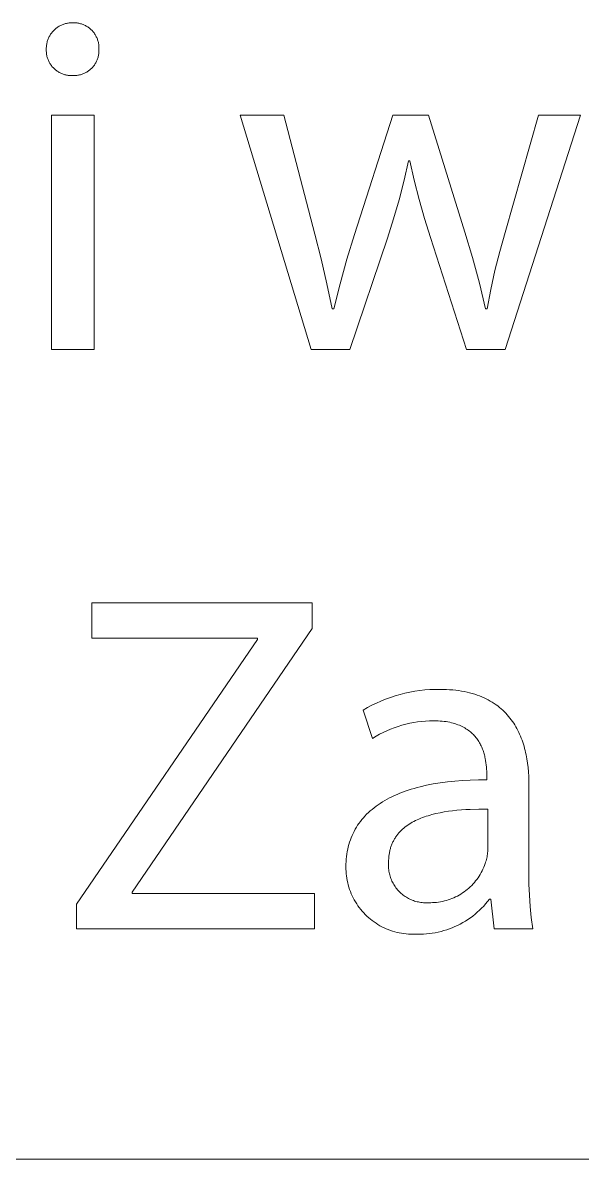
# Model space of a CAD drawing. Header units: millimetres. Extents: x -658 to 2773, y 81 to 2478.
# Drawn here: x 2191.1 to 2230.8, y 81.4 to 162.1 of the extents above; entities that cross this region are included whole.
import ezdxf

# ---------------------------------------------------------------- set-up
doc = ezdxf.new("R2010")
doc.units = ezdxf.units.MM
doc.header["$MEASUREMENT"] = 0
doc.layers.add('Domyślny', color=7, linetype='Continuous', true_color=0x000000)

msp = doc.modelspace()

# ---------------------------------------------------------------- linework, layer by layer
at = {"layer": 'Domyślny', "color": 18, "lineweight": 15, "true_color": 0x000000}
for p, q in [((2193.09, 161.301), (2193.128, 161.352)), ((2193.128, 161.352), (2193.168, 161.401)), ((2193.168, 161.401), (2193.209, 161.449)), ((2193.209, 161.449), (2193.252, 161.496)), ((2193.252, 161.496), (2193.297, 161.541)), ((2193.297, 161.541), (2193.343, 161.585)), ((2193.343, 161.585), (2193.391, 161.627)), ((2193.391, 161.627), (2193.44, 161.667)), ((2193.44, 161.667), (2193.49, 161.706)), ((2193.49, 161.706), (2193.542, 161.743)), ((2193.542, 161.743), (2193.595, 161.778)), ((2193.595, 161.778), (2193.649, 161.811)), ((2193.649, 161.811), (2193.705, 161.842)), ((2193.705, 161.842), (2193.761, 161.871)), ((2193.761, 161.871), (2193.818, 161.898)), ((2193.818, 161.898), (2193.877, 161.924)), ((2193.877, 161.924), (2193.936, 161.947)), ((2193.936, 161.947), (2193.996, 161.968)), ((2193.996, 161.968), (2194.056, 161.987)), ((2194.056, 161.987), (2194.117, 162.004)), ((2194.117, 162.004), (2194.179, 162.019)), ((2194.179, 162.019), (2194.241, 162.032)), ((2194.241, 162.032), (2194.304, 162.043)), ((2194.304, 162.043), (2194.367, 162.051)), ((2194.367, 162.051), (2194.43, 162.057)), ((2194.43, 162.057), (2194.494, 162.061)), ((2194.494, 162.061), (2194.557, 162.063)), ((2194.557, 162.063), (2194.621, 162.062)), ((2194.621, 162.062), (2194.683, 162.064)), ((2194.683, 162.064), (2194.745, 162.063)), ((2194.745, 162.063), (2194.807, 162.06)), ((2194.807, 162.06), (2194.87, 162.055)), ((2194.87, 162.055), (2194.931, 162.047)), ((2194.931, 162.047), (2194.993, 162.038)), ((2194.993, 162.038), (2195.054, 162.026)), ((2195.054, 162.026), (2195.115, 162.013)), ((2195.115, 162.013), (2195.175, 161.997)), ((2195.175, 161.997), (2195.235, 161.979)), ((2195.235, 161.979), (2195.294, 161.959)), ((2195.294, 161.959), (2195.352, 161.937)), ((2195.352, 161.937), (2195.41, 161.913)), ((2195.41, 161.913), (2195.467, 161.887)), ((2195.467, 161.887), (2195.522, 161.859)), ((2195.522, 161.859), (2195.577, 161.829)), ((2195.577, 161.829), (2195.631, 161.797)), ((2195.631, 161.797), (2195.683, 161.764)), ((2195.683, 161.764), (2195.735, 161.729)), ((2195.735, 161.729), (2195.785, 161.691)), ((2195.785, 161.691), (2195.833, 161.653)), ((2195.833, 161.653), (2195.881, 161.612)), ((2195.881, 161.612), (2195.927, 161.57)), ((2195.927, 161.57), (2195.971, 161.526)), ((2195.971, 161.526), (2196.014, 161.481)), ((2196.014, 161.481), (2196.055, 161.434)), ((2196.055, 161.434), (2196.095, 161.386)), ((2196.095, 161.386), (2196.133, 161.337)), ((2196.133, 161.337), (2196.169, 161.286)), ((2192.763, 160.483), (2192.773, 160.546)), ((2192.773, 160.546), (2192.785, 160.608)), ((2192.785, 160.608), (2192.799, 160.67)), ((2192.799, 160.67), (2192.815, 160.731)), ((2192.815, 160.731), (2192.834, 160.792)), ((2192.834, 160.792), (2192.854, 160.852)), ((2192.854, 160.852), (2192.877, 160.912)), ((2192.877, 160.912), (2192.901, 160.97)), ((2192.901, 160.97), (2192.928, 161.028)), ((2192.928, 161.028), (2192.957, 161.085)), ((2192.957, 161.085), (2192.987, 161.14)), ((2192.987, 161.14), (2193.02, 161.195)), ((2193.02, 161.195), (2193.054, 161.248)), ((2193.054, 161.248), (2193.09, 161.301)), ((2196.169, 161.286), (2196.203, 161.234)), ((2196.203, 161.234), (2196.236, 161.181)), ((2196.236, 161.181), (2196.267, 161.127)), ((2196.267, 161.127), (2196.296, 161.072)), ((2196.296, 161.072), (2196.323, 161.015)), ((2196.323, 161.015), (2196.348, 160.958)), ((2196.348, 160.958), (2196.371, 160.9)), ((2196.371, 160.9), (2196.391, 160.842)), ((2196.391, 160.842), (2196.41, 160.782)), ((2196.41, 160.782), (2196.427, 160.722)), ((2196.427, 160.722), (2196.442, 160.662)), ((2196.442, 160.662), (2196.454, 160.6)), ((2196.454, 160.6), (2196.465, 160.539)), ((2196.465, 160.539), (2196.473, 160.477)), ((2192.746, 160.23), (2192.747, 160.293)), ((2192.747, 160.166), (2192.746, 160.23)), ((2192.746, 160.105), (2192.747, 160.166)), ((2192.747, 160.043), (2192.746, 160.105)), ((2192.747, 160.293), (2192.75, 160.357)), ((2192.75, 159.982), (2192.747, 160.043)), ((2192.75, 160.357), (2192.756, 160.42)), ((2192.755, 159.92), (2192.75, 159.982)), ((2192.762, 159.859), (2192.755, 159.92)), ((2192.756, 160.42), (2192.763, 160.483)), ((2192.771, 159.799), (2192.762, 159.859)), ((2192.783, 159.738), (2192.771, 159.799)), ((2192.796, 159.678), (2192.783, 159.738)), ((2196.448, 159.737), (2196.435, 159.677)), ((2196.459, 159.797), (2196.448, 159.737)), ((2196.468, 159.858), (2196.459, 159.797)), ((2196.476, 159.92), (2196.468, 159.858)), ((2196.473, 160.477), (2196.479, 160.415)), ((2196.481, 159.981), (2196.476, 159.92)), ((2196.479, 160.415), (2196.483, 160.353)), ((2196.483, 160.043), (2196.481, 159.981)), ((2196.483, 160.353), (2196.485, 160.291)), ((2196.485, 160.228), (2196.483, 160.166)), ((2196.483, 160.166), (2196.484, 160.104)), ((2196.484, 160.104), (2196.483, 160.043)), ((2196.485, 160.291), (2196.485, 160.228)), ((2192.812, 159.619), (2192.796, 159.678)), ((2192.829, 159.56), (2192.812, 159.619)), ((2192.849, 159.501), (2192.829, 159.56)), ((2192.871, 159.444), (2192.849, 159.501)), ((2192.894, 159.387), (2192.871, 159.444)), ((2192.92, 159.331), (2192.894, 159.387)), ((2192.947, 159.276), (2192.92, 159.331)), ((2192.977, 159.222), (2192.947, 159.276)), ((2193.008, 159.169), (2192.977, 159.222)), ((2193.041, 159.117), (2193.008, 159.169)), ((2193.075, 159.066), (2193.041, 159.117)), ((2193.112, 159.017), (2193.075, 159.066)), ((2193.15, 158.968), (2193.112, 159.017)), ((2193.19, 158.921), (2193.15, 158.968)), ((2193.231, 158.876), (2193.19, 158.921)), ((2196.041, 158.917), (2196, 158.871)), ((2196.081, 158.964), (2196.041, 158.917)), ((2196.119, 159.013), (2196.081, 158.964)), ((2196.156, 159.062), (2196.119, 159.013)), ((2196.19, 159.113), (2196.156, 159.062)), ((2196.223, 159.165), (2196.19, 159.113)), ((2196.255, 159.219), (2196.223, 159.165)), ((2196.284, 159.273), (2196.255, 159.219)), ((2196.311, 159.328), (2196.284, 159.273)), ((2196.337, 159.384), (2196.311, 159.328)), ((2196.36, 159.441), (2196.337, 159.384)), ((2196.382, 159.499), (2196.36, 159.441)), ((2196.402, 159.558), (2196.382, 159.499)), ((2196.419, 159.617), (2196.402, 159.558)), ((2196.435, 159.677), (2196.419, 159.617)), ((2193.274, 158.832), (2193.231, 158.876)), ((2193.319, 158.789), (2193.274, 158.832)), ((2193.365, 158.748), (2193.319, 158.789)), ((2193.412, 158.709), (2193.365, 158.748)), ((2193.46, 158.671), (2193.412, 158.709)), ((2193.51, 158.635), (2193.46, 158.671)), ((2193.561, 158.601), (2193.51, 158.635)), ((2193.614, 158.569), (2193.561, 158.601)), ((2193.667, 158.538), (2193.614, 158.569)), ((2193.721, 158.509), (2193.667, 158.538)), ((2193.777, 158.482), (2193.721, 158.509)), ((2193.833, 158.457), (2193.777, 158.482)), ((2193.89, 158.434), (2193.833, 158.457)), ((2193.948, 158.413), (2193.89, 158.434)), ((2194.006, 158.394), (2193.948, 158.413)), ((2194.065, 158.377), (2194.006, 158.394)), ((2194.125, 158.362), (2194.065, 158.377)), ((2194.185, 158.349), (2194.125, 158.362)), ((2194.246, 158.338), (2194.185, 158.349)), ((2194.307, 158.329), (2194.246, 158.338)), ((2194.368, 158.323), (2194.307, 158.329)), ((2194.429, 158.318), (2194.368, 158.323)), ((2194.49, 158.316), (2194.429, 158.318)), ((2194.552, 158.316), (2194.49, 158.316)), ((2194.614, 158.311), (2194.552, 158.316)), ((2194.675, 158.31), (2194.614, 158.311)), ((2194.737, 158.31), (2194.675, 158.31)), ((2194.799, 158.312), (2194.737, 158.31)), ((2194.86, 158.317), (2194.799, 158.312)), ((2194.921, 158.323), (2194.86, 158.317)), ((2194.983, 158.332), (2194.921, 158.323)), ((2195.043, 158.343), (2194.983, 158.332)), ((2195.104, 158.356), (2195.043, 158.343)), ((2195.163, 158.371), (2195.104, 158.356)), ((2195.223, 158.388), (2195.163, 158.371)), ((2195.281, 158.407), (2195.223, 158.388)), ((2195.339, 158.428), (2195.281, 158.407)), ((2195.397, 158.451), (2195.339, 158.428)), ((2195.453, 158.476), (2195.397, 158.451)), ((2195.508, 158.503), (2195.453, 158.476)), ((2195.563, 158.532), (2195.508, 158.503)), ((2195.616, 158.563), (2195.563, 158.532)), ((2195.669, 158.595), (2195.616, 158.563)), ((2195.72, 158.63), (2195.669, 158.595)), ((2195.77, 158.666), (2195.72, 158.63)), ((2195.819, 158.704), (2195.77, 158.666)), ((2195.866, 158.743), (2195.819, 158.704)), ((2195.912, 158.784), (2195.866, 158.743)), ((2195.957, 158.827), (2195.912, 158.784)), ((2196, 158.871), (2195.957, 158.827)), ((2193.113, 155.505), (2196.14, 155.505)), ((2193.113, 138.884), (2193.113, 155.505)), ((2196.14, 155.505), (2196.14, 138.884)), ((2211.533, 138.885), (2206.507, 155.506)), ((2206.507, 155.506), (2209.603, 155.506)), ((2209.603, 155.506), (2211.796, 147.053)), ((2214.606, 147.03), (2217.337, 155.506)), ((2217.337, 155.506), (2219.873, 155.506)), ((2219.873, 155.506), (2222.443, 147.19)), ((2225.299, 147.167), (2227.664, 155.506)), ((2230.657, 155.506), (2225.299, 138.885)), ((2227.664, 155.506), (2230.657, 155.506)), ((2218.456, 152.274), (2218.138, 150.885)), ((2218.536, 152.274), (2218.456, 152.274)), ((2218.85, 150.894), (2218.536, 152.274)), ((2218.138, 150.885), (2217.782, 149.506)), ((2219.2, 149.524), (2218.85, 150.894)), ((2217.782, 149.506), (2217.389, 148.137)), ((2219.587, 148.163), (2219.2, 149.524)), ((2217.389, 148.137), (2216.96, 146.779)), ((2220.01, 146.813), (2219.587, 148.163)), ((2211.796, 147.053), (2212.251, 145.3)), ((2214.077, 145.286), (2214.606, 147.03)), ((2222.557, 138.885), (2220.01, 146.813)), ((2222.443, 147.19), (2222.987, 145.396)), ((2224.92, 145.832), (2225.299, 147.167)), ((2216.96, 146.779), (2214.275, 138.885)), ((2212.251, 145.3), (2212.663, 143.537)), ((2213.59, 143.531), (2214.077, 145.286)), ((2222.987, 145.396), (2223.479, 143.587)), ((2224.582, 144.485), (2224.92, 145.832)), ((2224.286, 143.129), (2224.582, 144.485)), ((2223.479, 143.587), (2223.917, 141.764)), ((2212.663, 143.537), (2213.03, 141.764)), ((2213.144, 141.764), (2213.59, 143.531)), ((2224.031, 141.764), (2224.286, 143.129)), ((2213.03, 141.764), (2213.144, 141.764)), ((2223.917, 141.764), (2224.031, 141.764)), ((2196.14, 138.884), (2193.113, 138.884)), ((2214.275, 138.885), (2211.533, 138.885)), ((2225.299, 138.885), (2222.557, 138.885)), ((2195.985, 118.398), (2195.985, 120.899)), ((2195.985, 120.899), (2211.612, 120.899)), ((2211.612, 120.899), (2211.612, 119.083)), ((2211.612, 119.083), (2198.84, 100.371)), ((2194.888, 99.503), (2207.728, 118.295)), ((2207.728, 118.398), (2195.985, 118.398)), ((2207.728, 118.295), (2207.728, 118.398)), ((2218.193, 114.484), (2218.543, 114.559)), ((2218.543, 114.559), (2218.896, 114.622)), ((2218.896, 114.622), (2219.25, 114.673)), ((2219.25, 114.673), (2219.606, 114.711)), ((2219.606, 114.711), (2219.963, 114.737)), ((2219.963, 114.737), (2220.321, 114.751)), ((2220.321, 114.751), (2220.679, 114.752)), ((2220.679, 114.752), (2220.914, 114.75)), ((2220.914, 114.75), (2221.144, 114.742)), ((2221.144, 114.742), (2221.367, 114.73)), ((2221.367, 114.73), (2221.586, 114.713)), ((2221.586, 114.713), (2221.799, 114.691)), ((2221.799, 114.691), (2222.007, 114.664)), ((2222.007, 114.664), (2222.209, 114.633)), ((2222.209, 114.633), (2222.407, 114.597)), ((2222.407, 114.597), (2222.599, 114.556)), ((2222.599, 114.556), (2222.786, 114.512)), ((2215.845, 113.626), (2216.167, 113.783)), ((2216.167, 113.783), (2216.494, 113.929)), ((2216.494, 113.929), (2216.825, 114.063)), ((2216.825, 114.063), (2217.162, 114.186)), ((2217.162, 114.186), (2217.502, 114.297)), ((2217.502, 114.297), (2217.846, 114.396)), ((2217.846, 114.396), (2218.193, 114.484)), ((2222.786, 114.512), (2222.968, 114.463)), ((2222.968, 114.463), (2223.146, 114.41)), ((2223.146, 114.41), (2223.318, 114.353)), ((2223.318, 114.353), (2223.485, 114.292)), ((2223.485, 114.292), (2223.648, 114.227)), ((2223.648, 114.227), (2223.806, 114.158)), ((2223.806, 114.158), (2223.959, 114.085)), ((2223.959, 114.085), (2224.108, 114.009)), ((2224.108, 114.009), (2224.252, 113.929)), ((2224.252, 113.929), (2224.392, 113.845)), ((2224.392, 113.845), (2224.527, 113.759)), ((2224.527, 113.759), (2224.658, 113.668)), ((2215.219, 113.279), (2215.529, 113.458)), ((2215.904, 111.28), (2215.219, 113.279)), ((2215.529, 113.458), (2215.845, 113.626)), ((2224.658, 113.668), (2224.785, 113.575)), ((2224.785, 113.575), (2224.907, 113.478)), ((2224.907, 113.478), (2225.025, 113.379)), ((2225.025, 113.379), (2225.139, 113.276)), ((2225.139, 113.276), (2225.249, 113.17)), ((2225.249, 113.17), (2225.355, 113.062)), ((2225.355, 113.062), (2225.457, 112.95)), ((2225.457, 112.95), (2225.555, 112.836)), ((2217.709, 112.123), (2217.439, 112.03)), ((2217.981, 112.206), (2217.709, 112.123)), ((2218.257, 112.28), (2217.981, 112.206)), ((2218.535, 112.345), (2218.257, 112.28)), ((2218.815, 112.399), (2218.535, 112.345)), ((2219.096, 112.444), (2218.815, 112.399)), ((2219.379, 112.479), (2219.096, 112.444)), ((2219.664, 112.504), (2219.379, 112.479)), ((2219.948, 112.52), (2219.664, 112.504)), ((2220.234, 112.525), (2219.948, 112.52)), ((2220.39, 112.523), (2220.234, 112.525)), ((2220.543, 112.518), (2220.39, 112.523)), ((2220.691, 112.509), (2220.543, 112.518)), ((2220.835, 112.497), (2220.691, 112.509)), ((2220.975, 112.481), (2220.835, 112.497)), ((2221.11, 112.463), (2220.975, 112.481)), ((2221.242, 112.441), (2221.11, 112.463)), ((2221.37, 112.416), (2221.242, 112.441)), ((2221.493, 112.388), (2221.37, 112.416)), ((2221.613, 112.358), (2221.493, 112.388)), ((2221.729, 112.324), (2221.613, 112.358)), ((2221.841, 112.288), (2221.729, 112.324)), ((2221.95, 112.249), (2221.841, 112.288)), ((2222.055, 112.208), (2221.95, 112.249)), ((2222.156, 112.164), (2222.055, 112.208)), ((2222.254, 112.118), (2222.156, 112.164)), ((2222.348, 112.069), (2222.254, 112.118)), ((2225.555, 112.836), (2225.649, 112.72)), ((2225.649, 112.72), (2225.74, 112.6)), ((2225.74, 112.6), (2225.827, 112.479)), ((2225.827, 112.479), (2225.91, 112.355)), ((2225.91, 112.355), (2225.989, 112.229)), ((2225.989, 112.229), (2226.065, 112.1)), ((2216.148, 111.427), (2215.904, 111.28)), ((2216.398, 111.565), (2216.148, 111.427)), ((2216.652, 111.695), (2216.398, 111.565)), ((2216.91, 111.815), (2216.652, 111.695)), ((2217.173, 111.927), (2216.91, 111.815)), ((2217.439, 112.03), (2217.173, 111.927)), ((2222.439, 112.018), (2222.348, 112.069)), ((2222.527, 111.965), (2222.439, 112.018)), ((2222.611, 111.91), (2222.527, 111.965)), ((2222.693, 111.853), (2222.611, 111.91)), ((2222.771, 111.794), (2222.693, 111.853)), ((2222.845, 111.734), (2222.771, 111.794)), ((2222.917, 111.671), (2222.845, 111.734)), ((2222.986, 111.607), (2222.917, 111.671)), ((2223.052, 111.541), (2222.986, 111.607)), ((2223.116, 111.474), (2223.052, 111.541)), ((2223.176, 111.405), (2223.116, 111.474)), ((2223.234, 111.335), (2223.176, 111.405)), ((2223.289, 111.264), (2223.234, 111.335)), ((2226.065, 112.1), (2226.138, 111.97)), ((2226.138, 111.97), (2226.207, 111.838)), ((2226.207, 111.838), (2226.273, 111.703)), ((2226.273, 111.703), (2226.335, 111.567)), ((2226.335, 111.567), (2226.394, 111.429)), ((2226.394, 111.429), (2226.45, 111.289)), ((2223.341, 111.192), (2223.289, 111.264)), ((2223.391, 111.118), (2223.341, 111.192)), ((2223.438, 111.044), (2223.391, 111.118)), ((2223.483, 110.968), (2223.438, 111.044)), ((2223.526, 110.892), (2223.483, 110.968)), ((2223.566, 110.815), (2223.526, 110.892)), ((2223.604, 110.737), (2223.566, 110.815)), ((2223.64, 110.659), (2223.604, 110.737)), ((2223.674, 110.58), (2223.64, 110.659)), ((2223.705, 110.501), (2223.674, 110.58)), ((2223.735, 110.421), (2223.705, 110.501)), ((2226.45, 111.289), (2226.503, 111.148)), ((2226.503, 111.148), (2226.553, 111.005)), ((2226.553, 111.005), (2226.6, 110.861)), ((2226.6, 110.861), (2226.644, 110.715)), ((2226.644, 110.715), (2226.684, 110.568)), ((2226.684, 110.568), (2226.723, 110.42)), ((2223.763, 110.341), (2223.735, 110.421)), ((2223.788, 110.261), (2223.763, 110.341)), ((2223.812, 110.18), (2223.788, 110.261)), ((2223.835, 110.1), (2223.812, 110.18)), ((2223.855, 110.02), (2223.835, 110.1)), ((2223.874, 109.94), (2223.855, 110.02)), ((2223.892, 109.86), (2223.874, 109.94)), ((2223.922, 109.701), (2223.892, 109.86)), ((2223.946, 109.544), (2223.922, 109.701)), ((2226.723, 110.42), (2226.758, 110.271)), ((2226.758, 110.271), (2226.791, 110.12)), ((2226.791, 110.12), (2226.821, 109.969)), ((2226.821, 109.969), (2226.848, 109.817)), ((2226.848, 109.817), (2226.895, 109.511)), ((2223.966, 109.389), (2223.946, 109.544)), ((2223.981, 109.237), (2223.966, 109.389)), ((2223.991, 109.089), (2223.981, 109.237)), ((2223.998, 108.946), (2223.991, 109.089)), ((2224.002, 108.808), (2223.998, 108.946)), ((2226.895, 109.511), (2226.933, 109.202)), ((2226.933, 109.202), (2226.961, 108.891)), ((2226.961, 108.891), (2226.981, 108.579)), ((2220.206, 108.045), (2220.697, 108.125)), ((2220.697, 108.125), (2221.205, 108.194)), ((2221.205, 108.194), (2221.731, 108.249)), ((2221.731, 108.249), (2222.273, 108.292)), ((2222.273, 108.292), (2222.833, 108.322)), ((2222.833, 108.322), (2223.41, 108.339)), ((2223.41, 108.339), (2224.003, 108.344)), ((2224.003, 108.675), (2224.002, 108.808)), ((2224.003, 108.344), (2224.003, 108.675)), ((2226.981, 108.579), (2226.993, 108.267)), ((2226.993, 108.267), (2226.996, 107.955)), ((2217.452, 107.219), (2217.636, 107.301)), ((2217.636, 107.301), (2217.826, 107.38)), ((2217.826, 107.38), (2218.019, 107.456)), ((2218.019, 107.456), (2218.218, 107.528)), ((2218.218, 107.528), (2218.421, 107.598)), ((2218.421, 107.598), (2218.628, 107.665)), ((2218.628, 107.665), (2218.84, 107.728)), ((2218.84, 107.728), (2219.057, 107.789)), ((2219.057, 107.789), (2219.278, 107.846)), ((2219.278, 107.846), (2219.733, 107.952)), ((2219.733, 107.952), (2220.206, 108.045)), ((2226.996, 107.955), (2226.996, 101.729)), ((2216.142, 106.458), (2216.289, 106.564)), ((2216.289, 106.564), (2216.441, 106.666)), ((2216.441, 106.666), (2216.598, 106.766)), ((2216.598, 106.766), (2216.759, 106.862)), ((2216.759, 106.862), (2216.925, 106.956)), ((2216.925, 106.956), (2217.096, 107.047)), ((2217.096, 107.047), (2217.272, 107.135)), ((2217.272, 107.135), (2217.452, 107.219)), ((2215.246, 105.638), (2215.359, 105.764)), ((2215.359, 105.764), (2215.478, 105.887)), ((2215.478, 105.887), (2215.601, 106.007)), ((2215.601, 106.007), (2215.729, 106.124)), ((2215.729, 106.124), (2215.862, 106.238)), ((2215.862, 106.238), (2216, 106.35)), ((2216, 106.35), (2216.142, 106.458)), ((2219.573, 105.703), (2219.443, 105.656)), ((2219.705, 105.748), (2219.573, 105.703)), ((2219.839, 105.79), (2219.705, 105.748)), ((2219.975, 105.831), (2219.839, 105.79)), ((2220.113, 105.869), (2219.975, 105.831)), ((2220.395, 105.939), (2220.113, 105.869)), ((2220.683, 106), (2220.395, 105.939)), ((2220.977, 106.054), (2220.683, 106)), ((2221.276, 106.101), (2220.977, 106.054)), ((2221.58, 106.14), (2221.276, 106.101)), ((2221.887, 106.172), (2221.58, 106.14)), ((2222.197, 106.198), (2221.887, 106.172)), ((2222.509, 106.219), (2222.197, 106.198)), ((2222.822, 106.233), (2222.509, 106.219)), ((2223.449, 106.246), (2222.822, 106.233)), ((2224.072, 106.242), (2223.449, 106.246)), ((2224.072, 103.352), (2224.072, 106.242)), ((2214.667, 104.824), (2214.751, 104.967)), ((2214.751, 104.967), (2214.84, 105.107)), ((2214.84, 105.107), (2214.934, 105.244)), ((2214.934, 105.244), (2215.033, 105.378)), ((2215.033, 105.378), (2215.137, 105.51)), ((2215.137, 105.51), (2215.246, 105.638)), ((2218.094, 104.892), (2218.048, 104.851)), ((2218.142, 104.931), (2218.094, 104.892)), ((2218.19, 104.97), (2218.142, 104.931)), ((2218.289, 105.046), (2218.19, 104.97)), ((2218.391, 105.119), (2218.289, 105.046)), ((2218.496, 105.189), (2218.391, 105.119)), ((2218.605, 105.257), (2218.496, 105.189)), ((2218.716, 105.321), (2218.605, 105.257)), ((2218.831, 105.384), (2218.716, 105.321)), ((2218.948, 105.443), (2218.831, 105.384)), ((2219.068, 105.5), (2218.948, 105.443)), ((2219.19, 105.554), (2219.068, 105.5)), ((2219.315, 105.606), (2219.19, 105.554)), ((2219.443, 105.656), (2219.315, 105.606)), ((2214.267, 103.908), (2214.321, 104.068)), ((2214.321, 104.068), (2214.38, 104.225)), ((2214.38, 104.225), (2214.444, 104.379)), ((2214.444, 104.379), (2214.513, 104.53)), ((2214.513, 104.53), (2214.588, 104.678)), ((2214.588, 104.678), (2214.667, 104.824)), ((2217.401, 104.047), (2217.373, 103.992)), ((2217.431, 104.101), (2217.401, 104.047)), ((2217.462, 104.154), (2217.431, 104.101)), ((2217.494, 104.206), (2217.462, 104.154)), ((2217.528, 104.257), (2217.494, 104.206)), ((2217.562, 104.307), (2217.528, 104.257)), ((2217.597, 104.357), (2217.562, 104.307)), ((2217.633, 104.406), (2217.597, 104.357)), ((2217.67, 104.454), (2217.633, 104.406)), ((2217.708, 104.501), (2217.67, 104.454)), ((2217.748, 104.547), (2217.708, 104.501)), ((2217.788, 104.593), (2217.748, 104.547)), ((2217.829, 104.638), (2217.788, 104.593)), ((2217.871, 104.682), (2217.829, 104.638)), ((2217.914, 104.726), (2217.871, 104.682)), ((2217.957, 104.768), (2217.914, 104.726)), ((2218.002, 104.81), (2217.957, 104.768)), ((2218.048, 104.851), (2218.002, 104.81)), ((2214.073, 103.07), (2214.101, 103.243)), ((2214.101, 103.243), (2214.135, 103.413)), ((2214.135, 103.413), (2214.174, 103.581)), ((2214.174, 103.581), (2214.218, 103.746)), ((2214.218, 103.746), (2214.267, 103.908)), ((2217.115, 103.271), (2217.101, 103.205)), ((2217.13, 103.336), (2217.115, 103.271)), ((2217.146, 103.4), (2217.13, 103.336)), ((2217.164, 103.463), (2217.146, 103.4)), ((2217.182, 103.525), (2217.164, 103.463)), ((2217.202, 103.587), (2217.182, 103.525)), ((2217.223, 103.647), (2217.202, 103.587)), ((2217.245, 103.707), (2217.223, 103.647)), ((2217.268, 103.766), (2217.245, 103.707)), ((2217.293, 103.824), (2217.268, 103.766)), ((2217.318, 103.881), (2217.293, 103.824)), ((2217.345, 103.937), (2217.318, 103.881)), ((2217.373, 103.992), (2217.345, 103.937)), ((2224.062, 103.156), (2224.068, 103.253)), ((2224.068, 103.253), (2224.072, 103.352)), ((2214.01, 102.35), (2214.018, 102.534)), ((2214.018, 102.534), (2214.031, 102.715)), ((2214.031, 102.715), (2214.049, 102.894)), ((2214.049, 102.894), (2214.073, 103.07)), ((2217.035, 102.495), (2217.029, 102.403)), ((2217.036, 102.57), (2217.035, 102.495)), ((2217.038, 102.644), (2217.036, 102.57)), ((2217.041, 102.718), (2217.038, 102.644)), ((2217.046, 102.79), (2217.041, 102.718)), ((2217.052, 102.862), (2217.046, 102.79)), ((2217.059, 102.932), (2217.052, 102.862)), ((2217.068, 103.002), (2217.059, 102.932)), ((2217.078, 103.07), (2217.068, 103.002)), ((2217.089, 103.138), (2217.078, 103.07)), ((2217.101, 103.205), (2217.089, 103.138)), ((2223.889, 102.392), (2223.922, 102.484)), ((2223.922, 102.484), (2223.952, 102.578)), ((2223.952, 102.578), (2223.978, 102.673)), ((2223.978, 102.673), (2224.001, 102.768)), ((2224.001, 102.768), (2224.021, 102.864)), ((2224.021, 102.864), (2224.038, 102.961)), ((2224.038, 102.961), (2224.051, 103.058)), ((2224.051, 103.058), (2224.062, 103.156)), ((2214.008, 102.163), (2214.01, 102.35)), ((2214.009, 102), (2214.008, 102.163)), ((2214.016, 101.837), (2214.009, 102)), ((2214.028, 101.674), (2214.016, 101.837)), ((2214.046, 101.512), (2214.028, 101.674)), ((2217.029, 102.403), (2217.026, 102.311)), ((2217.026, 102.311), (2217.027, 102.219)), ((2217.027, 102.219), (2217.03, 102.128)), ((2217.03, 102.128), (2217.037, 102.036)), ((2217.037, 102.036), (2217.047, 101.945)), ((2217.047, 101.945), (2217.06, 101.854)), ((2217.06, 101.854), (2217.076, 101.763)), ((2217.076, 101.763), (2217.096, 101.674)), ((2217.096, 101.674), (2217.118, 101.584)), ((2223.534, 101.625), (2223.604, 101.748)), ((2223.604, 101.748), (2223.67, 101.873)), ((2223.67, 101.873), (2223.731, 102)), ((2223.731, 102), (2223.788, 102.129)), ((2223.788, 102.129), (2223.841, 102.259)), ((2223.841, 102.259), (2223.889, 102.392)), ((2226.996, 101.729), (2226.997, 100.934)), ((2214.069, 101.35), (2214.046, 101.512)), ((2214.098, 101.19), (2214.069, 101.35)), ((2214.133, 101.03), (2214.098, 101.19)), ((2214.173, 100.872), (2214.133, 101.03)), ((2214.219, 100.715), (2214.173, 100.872)), ((2217.118, 101.584), (2217.143, 101.496)), ((2217.143, 101.496), (2217.172, 101.409)), ((2217.172, 101.409), (2217.203, 101.322)), ((2217.203, 101.322), (2217.238, 101.237)), ((2217.238, 101.237), (2217.275, 101.153)), ((2217.275, 101.153), (2217.315, 101.071)), ((2217.315, 101.071), (2217.358, 100.99)), ((2217.358, 100.99), (2217.404, 100.91)), ((2217.404, 100.91), (2217.452, 100.832)), ((2217.452, 100.832), (2217.503, 100.755)), ((2222.832, 100.746), (2222.932, 100.845)), ((2222.932, 100.845), (2223.03, 100.947)), ((2223.03, 100.947), (2223.123, 101.053)), ((2223.123, 101.053), (2223.213, 101.162)), ((2223.213, 101.162), (2223.299, 101.273)), ((2223.299, 101.273), (2223.381, 101.388)), ((2223.381, 101.388), (2223.46, 101.505)), ((2223.46, 101.505), (2223.534, 101.625)), ((2226.997, 100.934), (2227.024, 100.139)), ((2198.84, 100.371), (2198.84, 100.257)), ((2198.84, 100.257), (2211.784, 100.257)), ((2211.784, 100.257), (2211.784, 97.767)), ((2214.27, 100.56), (2214.219, 100.715)), ((2214.326, 100.407), (2214.27, 100.56)), ((2214.387, 100.255), (2214.326, 100.407)), ((2214.454, 100.106), (2214.387, 100.255)), ((2214.526, 99.959), (2214.454, 100.106)), ((2217.503, 100.755), (2217.557, 100.681)), ((2217.557, 100.681), (2217.613, 100.608)), ((2217.613, 100.608), (2217.672, 100.538)), ((2217.672, 100.538), (2217.733, 100.469)), ((2217.733, 100.469), (2217.797, 100.403)), ((2217.797, 100.403), (2217.862, 100.338)), ((2217.862, 100.338), (2217.93, 100.276)), ((2217.93, 100.276), (2218, 100.217)), ((2218, 100.217), (2218.072, 100.16)), ((2218.072, 100.16), (2218.146, 100.105)), ((2218.146, 100.105), (2218.222, 100.053)), ((2218.222, 100.053), (2218.299, 100.004)), ((2221.664, 99.967), (2221.792, 100.026)), ((2221.792, 100.026), (2221.918, 100.09)), ((2221.918, 100.09), (2222.042, 100.158)), ((2222.042, 100.158), (2222.163, 100.23)), ((2222.163, 100.23), (2222.281, 100.307)), ((2222.281, 100.307), (2222.397, 100.387)), ((2222.397, 100.387), (2222.511, 100.471)), ((2222.511, 100.471), (2222.621, 100.559)), ((2222.621, 100.559), (2222.728, 100.651)), ((2222.728, 100.651), (2222.832, 100.746)), ((2227.024, 100.139), (2227.077, 99.345)), ((2194.888, 97.767), (2194.888, 99.503)), ((2214.602, 99.815), (2214.526, 99.959)), ((2214.684, 99.674), (2214.602, 99.815)), ((2214.77, 99.535), (2214.684, 99.674)), ((2214.862, 99.4), (2214.77, 99.535)), ((2214.957, 99.268), (2214.862, 99.4)), ((2215.058, 99.139), (2214.957, 99.268)), ((2218.299, 100.004), (2218.378, 99.957)), ((2218.378, 99.957), (2218.459, 99.913)), ((2218.459, 99.913), (2218.541, 99.872)), ((2218.541, 99.872), (2218.624, 99.834)), ((2218.624, 99.834), (2218.709, 99.798)), ((2218.709, 99.798), (2218.795, 99.766)), ((2218.795, 99.766), (2218.882, 99.736)), ((2218.882, 99.736), (2218.97, 99.71)), ((2218.97, 99.71), (2219.059, 99.687)), ((2219.059, 99.687), (2219.149, 99.666)), ((2219.149, 99.666), (2219.239, 99.649)), ((2219.239, 99.649), (2219.33, 99.635)), ((2219.33, 99.635), (2219.421, 99.624)), ((2219.421, 99.624), (2219.512, 99.616)), ((2219.512, 99.616), (2219.604, 99.611)), ((2219.604, 99.611), (2219.696, 99.61)), ((2219.696, 99.61), (2219.788, 99.611)), ((2219.788, 99.611), (2219.879, 99.616)), ((2219.879, 99.616), (2220.021, 99.614)), ((2220.021, 99.614), (2220.162, 99.618)), ((2220.162, 99.618), (2220.302, 99.626)), ((2220.302, 99.626), (2220.443, 99.639)), ((2220.443, 99.639), (2220.583, 99.656)), ((2220.583, 99.656), (2220.722, 99.679)), ((2220.722, 99.679), (2220.86, 99.706)), ((2220.86, 99.706), (2220.998, 99.738)), ((2220.998, 99.738), (2221.134, 99.775)), ((2221.134, 99.775), (2221.269, 99.816)), ((2221.269, 99.816), (2221.402, 99.862)), ((2221.402, 99.862), (2221.534, 99.912)), ((2221.534, 99.912), (2221.664, 99.967)), ((2223.637, 99.222), (2223.486, 99.075)), ((2223.782, 99.373), (2223.637, 99.222)), ((2223.922, 99.53), (2223.782, 99.373)), ((2224.057, 99.691), (2223.922, 99.53)), ((2224.186, 99.856), (2224.057, 99.691)), ((2224.278, 99.856), (2224.186, 99.856)), ((2224.517, 97.765), (2224.278, 99.856)), ((2227.077, 99.345), (2227.155, 98.554)), ((2215.162, 99.014), (2215.058, 99.139)), ((2215.271, 98.892), (2215.162, 99.014)), ((2215.384, 98.774), (2215.271, 98.892)), ((2215.502, 98.66), (2215.384, 98.774)), ((2215.622, 98.551), (2215.502, 98.66)), ((2215.747, 98.445), (2215.622, 98.551)), ((2215.875, 98.344), (2215.747, 98.445)), ((2222.665, 98.424), (2222.488, 98.311)), ((2222.838, 98.543), (2222.665, 98.424)), ((2223.007, 98.668), (2222.838, 98.543)), ((2223.171, 98.798), (2223.007, 98.668)), ((2223.331, 98.934), (2223.171, 98.798)), ((2223.486, 99.075), (2223.331, 98.934)), ((2227.155, 98.554), (2227.259, 97.765)), ((2211.784, 97.767), (2194.888, 97.767)), ((2216.007, 98.247), (2215.875, 98.344)), ((2216.142, 98.155), (2216.007, 98.247)), ((2216.28, 98.068), (2216.142, 98.155)), ((2216.421, 97.985), (2216.28, 98.068)), ((2216.564, 97.908), (2216.421, 97.985)), ((2216.71, 97.835), (2216.564, 97.908)), ((2216.859, 97.767), (2216.71, 97.835)), ((2217.01, 97.705), (2216.859, 97.767)), ((2217.163, 97.648), (2217.01, 97.705)), ((2217.318, 97.596), (2217.163, 97.648)), ((2217.474, 97.549), (2217.318, 97.596)), ((2220.957, 97.632), (2220.755, 97.577)), ((2221.158, 97.694), (2220.957, 97.632)), ((2221.356, 97.763), (2221.158, 97.694)), ((2221.552, 97.838), (2221.356, 97.763)), ((2221.746, 97.92), (2221.552, 97.838)), ((2221.936, 98.008), (2221.746, 97.92)), ((2222.124, 98.103), (2221.936, 98.008)), ((2222.308, 98.203), (2222.124, 98.103)), ((2222.488, 98.311), (2222.308, 98.203)), ((2227.259, 97.765), (2224.517, 97.765)), ((2217.632, 97.508), (2217.474, 97.549)), ((2217.792, 97.473), (2217.632, 97.508)), ((2217.952, 97.443), (2217.792, 97.473)), ((2218.114, 97.418), (2217.952, 97.443)), ((2218.276, 97.399), (2218.114, 97.418)), ((2218.439, 97.386), (2218.276, 97.399)), ((2218.602, 97.378), (2218.439, 97.386)), ((2218.765, 97.376), (2218.602, 97.378)), ((2218.928, 97.379), (2218.765, 97.376)), ((2219.091, 97.388), (2218.928, 97.379)), ((2219.301, 97.387), (2219.091, 97.388)), ((2219.511, 97.393), (2219.301, 97.387)), ((2219.72, 97.406), (2219.511, 97.393)), ((2219.929, 97.426), (2219.72, 97.406)), ((2220.138, 97.454), (2219.929, 97.426)), ((2220.345, 97.488), (2220.138, 97.454)), ((2220.551, 97.529), (2220.345, 97.488)), ((2220.755, 97.577), (2220.551, 97.529)), ((2769.275, 81.408), (-658.039, 81.408)), ((2769.275, 81.408), (1476.09, 81.408))]:
    msp.add_line(p, q, dxfattribs=at)

doc.saveas('drawing.dxf')
